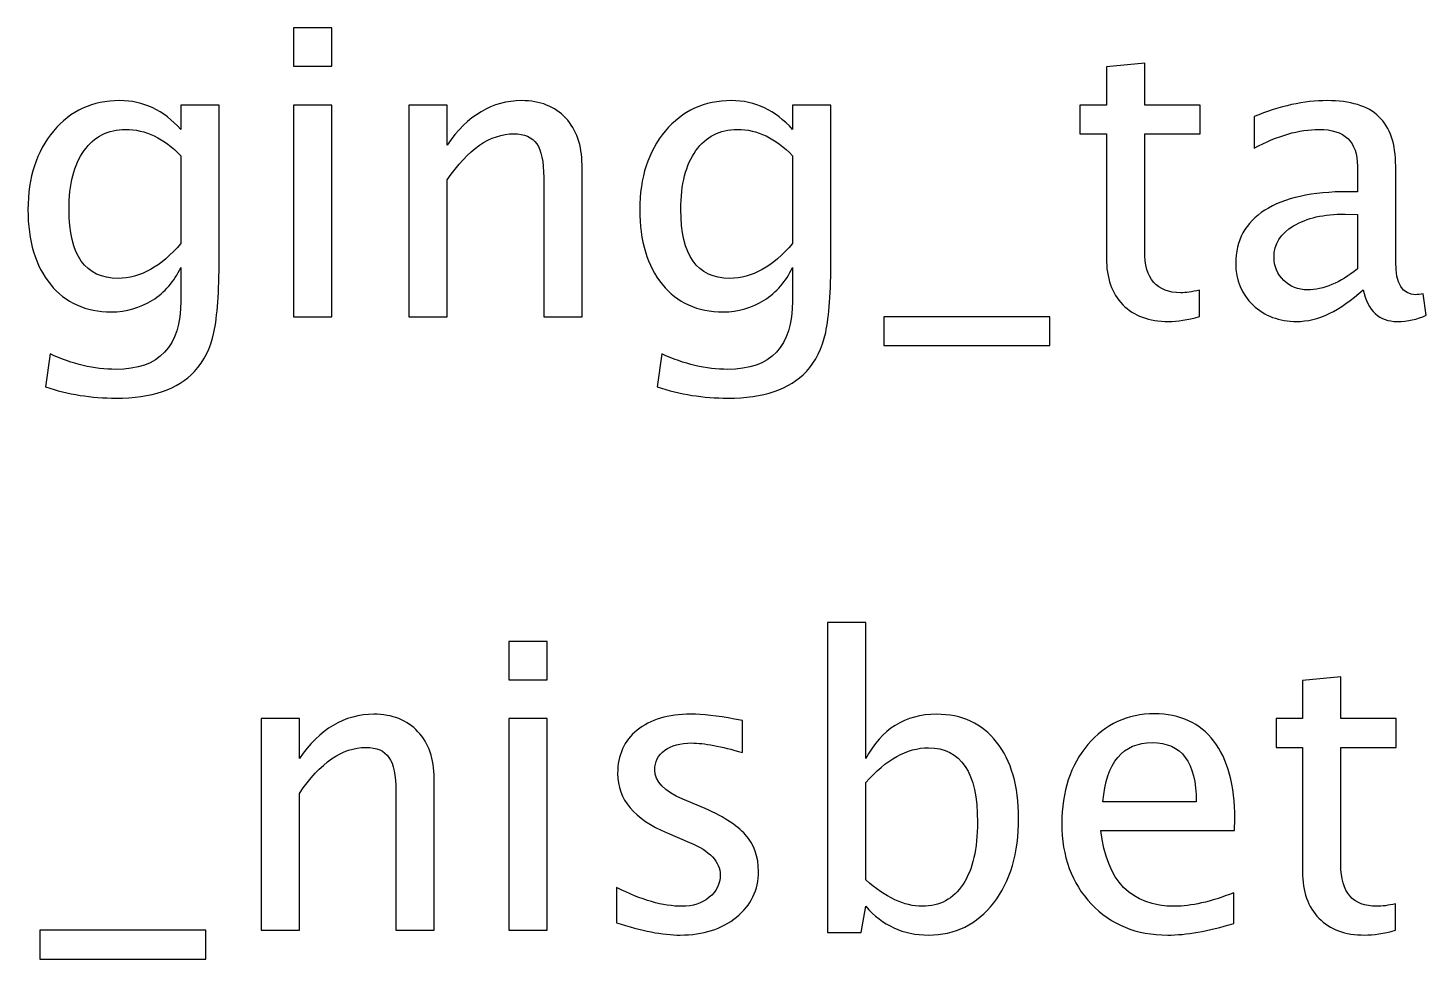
# Model space of a CAD drawing. Header units: centimetres. Extents: x -17.7 to 15.2, y -27.6 to 36.6.
# Drawn here: x -5.88 to -1.43, y 33.627 to 36.589 of the extents above; entities that cross this region are included whole.
import ezdxf

# ---------------------------------------------------------------- set-up
doc = ezdxf.new("R2010")
doc.units = ezdxf.units.CM
doc.header["$MEASUREMENT"] = 0
doc.layers.add('Layer 1', color=7, linetype='Continuous')

msp = doc.modelspace()

# ---------------------------------------------------------------- linework, layer by layer
at = {"layer": 'Layer 1'}
for points, knots in [([(-5.03439, 36.46673), (-5.03439, 36.46673), (-5.03439, 36.58865), (-5.03439, 36.58865), (-5.03439, 36.58865), (-5.03439, 36.58865), (-4.91247, 36.58865), (-4.91247, 36.58865), (-4.91247, 36.58865), (-4.91247, 36.58865), (-4.91247, 36.46673), (-4.91247, 36.46673), (-4.91247, 36.46673), (-4.91247, 36.46673), (-5.03439, 36.46673), (-5.03439, 36.46673)], [0, 0, 0, 0, 0.2, 0.2, 0.2, 0.2, 0.4, 0.4, 0.4, 0.4, 0.6, 0.6, 0.6, 0.6, 1, 1, 1, 1]), ([(-2.15127, 35.67065), (-2.18895, 35.66028), (-2.22175, 35.6552), (-2.24948, 35.6552), (-2.24948, 35.6552), (-2.31171, 35.6552), (-2.36018, 35.67298), (-2.3949, 35.70854), (-2.3949, 35.70854), (-2.42982, 35.7441), (-2.44718, 35.79342), (-2.44718, 35.85671), (-2.44718, 35.85671), (-2.44718, 35.85671), (-2.44718, 36.2521), (-2.44718, 36.2521), (-2.44718, 36.2521), (-2.44718, 36.2521), (-2.53142, 36.2521), (-2.53142, 36.2521), (-2.53142, 36.2521), (-2.53142, 36.2521), (-2.53142, 36.34354), (-2.53142, 36.34354), (-2.53142, 36.34354), (-2.53142, 36.34354), (-2.44718, 36.34354), (-2.44718, 36.34354), (-2.44718, 36.34354), (-2.44718, 36.34354), (-2.44718, 36.46525), (-2.44718, 36.46525), (-2.44718, 36.46525), (-2.44718, 36.46525), (-2.32526, 36.47689), (-2.32526, 36.47689), (-2.32526, 36.47689), (-2.32526, 36.47689), (-2.32526, 36.34354), (-2.32526, 36.34354), (-2.32526, 36.34354), (-2.32526, 36.34354), (-2.14873, 36.34354), (-2.14873, 36.34354), (-2.14873, 36.34354), (-2.14873, 36.34354), (-2.14873, 36.2521), (-2.14873, 36.2521), (-2.14873, 36.2521), (-2.14873, 36.2521), (-2.32526, 36.2521), (-2.32526, 36.2521), (-2.32526, 36.2521), (-2.32526, 36.2521), (-2.32526, 35.87872), (-2.32526, 35.87872), (-2.32526, 35.87872), (-2.32526, 35.79067), (-2.28695, 35.74664), (-2.21054, 35.74664), (-2.21054, 35.74664), (-2.19424, 35.74664), (-2.17455, 35.74939), (-2.15127, 35.75468), (-2.15127, 35.75468), (-2.15127, 35.75468), (-2.15127, 35.67065), (-2.15127, 35.67065)], [0, 0, 0, 0, 0.0555556, 0.0555556, 0.0555556, 0.0555556, 0.1111111, 0.1111111, 0.1111111, 0.1111111, 0.1666667, 0.1666667, 0.1666667, 0.1666667, 0.2222222, 0.2222222, 0.2222222, 0.2222222, 0.2777778, 0.2777778, 0.2777778, 0.2777778, 0.3333333, 0.3333333, 0.3333333, 0.3333333, 0.3888889, 0.3888889, 0.3888889, 0.3888889, 0.4444444, 0.4444444, 0.4444444, 0.4444444, 0.5, 0.5, 0.5, 0.5, 0.5555556, 0.5555556, 0.5555556, 0.5555556, 0.6111111, 0.6111111, 0.6111111, 0.6111111, 0.6666667, 0.6666667, 0.6666667, 0.6666667, 0.7222222, 0.7222222, 0.7222222, 0.7222222, 0.7777778, 0.7777778, 0.7777778, 0.7777778, 0.8333333, 0.8333333, 0.8333333, 0.8333333, 0.8888889, 0.8888889, 0.8888889, 0.8888889, 1, 1, 1, 1]), ([(-5.8237, 35.44692), (-5.8237, 35.44692), (-5.80931, 35.55233), (-5.80931, 35.55233), (-5.80931, 35.55233), (-5.73861, 35.51931), (-5.66855, 35.5028), (-5.59933, 35.5028), (-5.59933, 35.5028), (-5.46196, 35.5028), (-5.39317, 35.57561), (-5.39317, 35.72103), (-5.39317, 35.72103), (-5.39317, 35.72103), (-5.39317, 35.82686), (-5.39317, 35.82686), (-5.39317, 35.82686), (-5.41434, 35.7822), (-5.44439, 35.7477), (-5.48355, 35.72293), (-5.48355, 35.72293), (-5.52271, 35.69817), (-5.56631, 35.68568), (-5.61436, 35.68568), (-5.61436, 35.68568), (-5.69585, 35.68568), (-5.76041, 35.71489), (-5.80804, 35.77331), (-5.80804, 35.77331), (-5.85566, 35.83173), (-5.87958, 35.91089), (-5.87958, 36.0108), (-5.87958, 36.0108), (-5.87958, 36.11304), (-5.85249, 36.19643), (-5.7983, 36.26099), (-5.7983, 36.26099), (-5.7439, 36.32534), (-5.67384, 36.35751), (-5.58769, 36.35751), (-5.58769, 36.35751), (-5.51234, 36.35751), (-5.44736, 36.32703), (-5.39317, 36.26586), (-5.39317, 36.26586), (-5.39317, 36.26586), (-5.39317, 36.34354), (-5.39317, 36.34354), (-5.39317, 36.34354), (-5.39317, 36.34354), (-5.27125, 36.34354), (-5.27125, 36.34354), (-5.27125, 36.34354), (-5.27125, 36.34354), (-5.27125, 35.85417), (-5.27125, 35.85417), (-5.27125, 35.85417), (-5.27125, 35.74897), (-5.27675, 35.67108), (-5.28776, 35.62049), (-5.28776, 35.62049), (-5.29855, 35.5699), (-5.3193, 35.52841), (-5.34935, 35.49624), (-5.34935, 35.49624), (-5.40269, 35.43972), (-5.48609, 35.41136), (-5.59933, 35.41136), (-5.59933, 35.41136), (-5.67701, 35.41136), (-5.75173, 35.42321), (-5.8237, 35.44692)], [0, 0, 0, 0, 0.0526316, 0.0526316, 0.0526316, 0.0526316, 0.1052632, 0.1052632, 0.1052632, 0.1052632, 0.1578947, 0.1578947, 0.1578947, 0.1578947, 0.2105263, 0.2105263, 0.2105263, 0.2105263, 0.2631579, 0.2631579, 0.2631579, 0.2631579, 0.3157895, 0.3157895, 0.3157895, 0.3157895, 0.3684211, 0.3684211, 0.3684211, 0.3684211, 0.4210526, 0.4210526, 0.4210526, 0.4210526, 0.4736842, 0.4736842, 0.4736842, 0.4736842, 0.5263158, 0.5263158, 0.5263158, 0.5263158, 0.5789474, 0.5789474, 0.5789474, 0.5789474, 0.6315789, 0.6315789, 0.6315789, 0.6315789, 0.6842105, 0.6842105, 0.6842105, 0.6842105, 0.7368421, 0.7368421, 0.7368421, 0.7368421, 0.7894737, 0.7894737, 0.7894737, 0.7894737, 0.8421053, 0.8421053, 0.8421053, 0.8421053, 0.8947368, 0.8947368, 0.8947368, 0.8947368, 1, 1, 1, 1]), ([(-4.66736, 35.67044), (-4.66736, 35.67044), (-4.66736, 36.34354), (-4.66736, 36.34354), (-4.66736, 36.34354), (-4.66736, 36.34354), (-4.54544, 36.34354), (-4.54544, 36.34354), (-4.54544, 36.34354), (-4.54544, 36.34354), (-4.54544, 36.21633), (-4.54544, 36.21633), (-4.54544, 36.21633), (-4.48088, 36.31052), (-4.40172, 36.35751), (-4.30816, 36.35751), (-4.30816, 36.35751), (-4.24932, 36.35751), (-4.20254, 36.3391), (-4.16804, 36.30205), (-4.16804, 36.30205), (-4.13354, 36.26522), (-4.11618, 36.21548), (-4.11618, 36.15325), (-4.11618, 36.15325), (-4.11618, 36.15325), (-4.11618, 35.67044), (-4.11618, 35.67044), (-4.11618, 35.67044), (-4.11618, 35.67044), (-4.2381, 35.67044), (-4.2381, 35.67044), (-4.2381, 35.67044), (-4.2381, 35.67044), (-4.2381, 36.11346), (-4.2381, 36.11346), (-4.2381, 36.11346), (-4.2381, 36.16341), (-4.24551, 36.19897), (-4.26011, 36.22014), (-4.26011, 36.22014), (-4.27493, 36.24152), (-4.29927, 36.2521), (-4.33335, 36.2521), (-4.33335, 36.2521), (-4.40828, 36.2521), (-4.47898, 36.20321), (-4.54544, 36.10542), (-4.54544, 36.10542), (-4.54544, 36.10542), (-4.54544, 35.67044), (-4.54544, 35.67044), (-4.54544, 35.67044), (-4.54544, 35.67044), (-4.66736, 35.67044), (-4.66736, 35.67044)], [0, 0, 0, 0, 0.0666667, 0.0666667, 0.0666667, 0.0666667, 0.1333333, 0.1333333, 0.1333333, 0.1333333, 0.2, 0.2, 0.2, 0.2, 0.2666667, 0.2666667, 0.2666667, 0.2666667, 0.3333333, 0.3333333, 0.3333333, 0.3333333, 0.4, 0.4, 0.4, 0.4, 0.4666667, 0.4666667, 0.4666667, 0.4666667, 0.5333333, 0.5333333, 0.5333333, 0.5333333, 0.6, 0.6, 0.6, 0.6, 0.6666667, 0.6666667, 0.6666667, 0.6666667, 0.7333333, 0.7333333, 0.7333333, 0.7333333, 0.8, 0.8, 0.8, 0.8, 0.8666667, 0.8666667, 0.8666667, 0.8666667, 1, 1, 1, 1]), ([(-3.87657, 35.44692), (-3.87657, 35.44692), (-3.86218, 35.55233), (-3.86218, 35.55233), (-3.86218, 35.55233), (-3.79148, 35.51931), (-3.72142, 35.5028), (-3.6522, 35.5028), (-3.6522, 35.5028), (-3.51483, 35.5028), (-3.44604, 35.57561), (-3.44604, 35.72103), (-3.44604, 35.72103), (-3.44604, 35.72103), (-3.44604, 35.82686), (-3.44604, 35.82686), (-3.44604, 35.82686), (-3.46721, 35.7822), (-3.49726, 35.7477), (-3.53642, 35.72293), (-3.53642, 35.72293), (-3.57558, 35.69817), (-3.61918, 35.68568), (-3.66723, 35.68568), (-3.66723, 35.68568), (-3.74872, 35.68568), (-3.81328, 35.71489), (-3.86091, 35.77331), (-3.86091, 35.77331), (-3.90853, 35.83173), (-3.93245, 35.91089), (-3.93245, 36.0108), (-3.93245, 36.0108), (-3.93245, 36.11304), (-3.90536, 36.19643), (-3.85117, 36.26099), (-3.85117, 36.26099), (-3.79677, 36.32534), (-3.72671, 36.35751), (-3.64056, 36.35751), (-3.64056, 36.35751), (-3.56521, 36.35751), (-3.50023, 36.32703), (-3.44604, 36.26586), (-3.44604, 36.26586), (-3.44604, 36.26586), (-3.44604, 36.34354), (-3.44604, 36.34354), (-3.44604, 36.34354), (-3.44604, 36.34354), (-3.32412, 36.34354), (-3.32412, 36.34354), (-3.32412, 36.34354), (-3.32412, 36.34354), (-3.32412, 35.85417), (-3.32412, 35.85417), (-3.32412, 35.85417), (-3.32412, 35.74897), (-3.32962, 35.67108), (-3.34063, 35.62049), (-3.34063, 35.62049), (-3.35142, 35.5699), (-3.37217, 35.52841), (-3.40222, 35.49624), (-3.40222, 35.49624), (-3.45556, 35.43972), (-3.53896, 35.41136), (-3.6522, 35.41136), (-3.6522, 35.41136), (-3.72988, 35.41136), (-3.8046, 35.42321), (-3.87657, 35.44692)], [0, 0, 0, 0, 0.0526316, 0.0526316, 0.0526316, 0.0526316, 0.1052632, 0.1052632, 0.1052632, 0.1052632, 0.1578947, 0.1578947, 0.1578947, 0.1578947, 0.2105263, 0.2105263, 0.2105263, 0.2105263, 0.2631579, 0.2631579, 0.2631579, 0.2631579, 0.3157895, 0.3157895, 0.3157895, 0.3157895, 0.3684211, 0.3684211, 0.3684211, 0.3684211, 0.4210526, 0.4210526, 0.4210526, 0.4210526, 0.4736842, 0.4736842, 0.4736842, 0.4736842, 0.5263158, 0.5263158, 0.5263158, 0.5263158, 0.5789474, 0.5789474, 0.5789474, 0.5789474, 0.6315789, 0.6315789, 0.6315789, 0.6315789, 0.6842105, 0.6842105, 0.6842105, 0.6842105, 0.7368421, 0.7368421, 0.7368421, 0.7368421, 0.7894737, 0.7894737, 0.7894737, 0.7894737, 0.8421053, 0.8421053, 0.8421053, 0.8421053, 0.8947368, 0.8947368, 0.8947368, 0.8947368, 1, 1, 1, 1]), ([(-1.63036, 35.75617), (-1.70359, 35.68886), (-1.77408, 35.6552), (-1.84181, 35.6552), (-1.84181, 35.6552), (-1.89748, 35.6552), (-1.94384, 35.67256), (-1.98045, 35.70748), (-1.98045, 35.70748), (-2.01728, 35.74241), (-2.0357, 35.78643), (-2.0357, 35.83956), (-2.0357, 35.83956), (-2.0357, 35.91301), (-2.0048, 35.96953), (-1.94299, 36.0089), (-1.94299, 36.0089), (-1.88118, 36.04827), (-1.79249, 36.06795), (-1.67692, 36.06795), (-1.67692, 36.06795), (-1.67692, 36.06795), (-1.64835, 36.06795), (-1.64835, 36.06795), (-1.64835, 36.06795), (-1.64835, 36.06795), (-1.64835, 36.14902), (-1.64835, 36.14902), (-1.64835, 36.14902), (-1.64835, 36.22712), (-1.68899, 36.26607), (-1.77048, 36.26607), (-1.77048, 36.26607), (-1.83356, 36.26607), (-1.90256, 36.24617), (-1.97728, 36.20638), (-1.97728, 36.20638), (-1.97728, 36.20638), (-1.97728, 36.30671), (-1.97728, 36.30671), (-1.97728, 36.30671), (-1.89515, 36.34058), (-1.81768, 36.35751), (-1.74508, 36.35751), (-1.74508, 36.35751), (-1.67036, 36.35751), (-1.61512, 36.34058), (-1.57977, 36.3065), (-1.57977, 36.3065), (-1.54421, 36.27242), (-1.52643, 36.21993), (-1.52643, 36.14902), (-1.52643, 36.14902), (-1.52643, 36.14902), (-1.52643, 35.84485), (-1.52643, 35.84485), (-1.52643, 35.84485), (-1.52643, 35.77522), (-1.50505, 35.74029), (-1.46208, 35.74029), (-1.46208, 35.74029), (-1.45679, 35.74029), (-1.44896, 35.74114), (-1.43859, 35.74283), (-1.43859, 35.74283), (-1.43859, 35.74283), (-1.42991, 35.6751), (-1.42991, 35.6751), (-1.42991, 35.6751), (-1.45764, 35.66176), (-1.48812, 35.6552), (-1.52156, 35.6552), (-1.52156, 35.6552), (-1.5785, 35.6552), (-1.61469, 35.68886), (-1.63036, 35.75617)], [0, 0, 0, 0, 0.05, 0.05, 0.05, 0.05, 0.1, 0.1, 0.1, 0.1, 0.15, 0.15, 0.15, 0.15, 0.2, 0.2, 0.2, 0.2, 0.25, 0.25, 0.25, 0.25, 0.3, 0.3, 0.3, 0.3, 0.35, 0.35, 0.35, 0.35, 0.4, 0.4, 0.4, 0.4, 0.45, 0.45, 0.45, 0.45, 0.5, 0.5, 0.5, 0.5, 0.55, 0.55, 0.55, 0.55, 0.6, 0.6, 0.6, 0.6, 0.65, 0.65, 0.65, 0.65, 0.7, 0.7, 0.7, 0.7, 0.75, 0.75, 0.75, 0.75, 0.8, 0.8, 0.8, 0.8, 0.85, 0.85, 0.85, 0.85, 0.9, 0.9, 0.9, 0.9, 1, 1, 1, 1]), ([(-5.03439, 35.67044), (-5.03439, 35.67044), (-5.03439, 36.34354), (-5.03439, 36.34354), (-5.03439, 36.34354), (-5.03439, 36.34354), (-4.91247, 36.34354), (-4.91247, 36.34354), (-4.91247, 36.34354), (-4.91247, 36.34354), (-4.91247, 35.67044), (-4.91247, 35.67044), (-4.91247, 35.67044), (-4.91247, 35.67044), (-5.03439, 35.67044), (-5.03439, 35.67044)], [0, 0, 0, 0, 0.2, 0.2, 0.2, 0.2, 0.4, 0.4, 0.4, 0.4, 0.6, 0.6, 0.6, 0.6, 1, 1, 1, 1]), ([(-5.39317, 35.90327), (-5.39317, 35.90327), (-5.39317, 36.18246), (-5.39317, 36.18246), (-5.39317, 36.18246), (-5.44693, 36.23813), (-5.50556, 36.26607), (-5.56885, 36.26607), (-5.56885, 36.26607), (-5.62516, 36.26607), (-5.66918, 36.24363), (-5.70093, 36.19855), (-5.70093, 36.19855), (-5.73289, 36.15368), (-5.74877, 36.09123), (-5.74877, 36.01165), (-5.74877, 36.01165), (-5.74877, 35.86539), (-5.69691, 35.79236), (-5.59298, 35.79236), (-5.59298, 35.79236), (-5.52229, 35.79236), (-5.45561, 35.8294), (-5.39317, 35.90327)], [0, 0, 0, 0, 0.1428571, 0.1428571, 0.1428571, 0.1428571, 0.2857143, 0.2857143, 0.2857143, 0.2857143, 0.4285714, 0.4285714, 0.4285714, 0.4285714, 0.5714286, 0.5714286, 0.5714286, 0.5714286, 0.7142857, 0.7142857, 0.7142857, 0.7142857, 1, 1, 1, 1]), ([(-3.44604, 35.90327), (-3.44604, 35.90327), (-3.44604, 36.18246), (-3.44604, 36.18246), (-3.44604, 36.18246), (-3.4998, 36.23813), (-3.55843, 36.26607), (-3.62172, 36.26607), (-3.62172, 36.26607), (-3.67803, 36.26607), (-3.72205, 36.24363), (-3.7538, 36.19855), (-3.7538, 36.19855), (-3.78576, 36.15368), (-3.80164, 36.09123), (-3.80164, 36.01165), (-3.80164, 36.01165), (-3.80164, 35.86539), (-3.74978, 35.79236), (-3.64585, 35.79236), (-3.64585, 35.79236), (-3.57516, 35.79236), (-3.50848, 35.8294), (-3.44604, 35.90327)], [0, 0, 0, 0, 0.1428571, 0.1428571, 0.1428571, 0.1428571, 0.2857143, 0.2857143, 0.2857143, 0.2857143, 0.4285714, 0.4285714, 0.4285714, 0.4285714, 0.5714286, 0.5714286, 0.5714286, 0.5714286, 0.7142857, 0.7142857, 0.7142857, 0.7142857, 1, 1, 1, 1]), ([(-1.64835, 35.82263), (-1.64835, 35.82263), (-1.64835, 35.99556), (-1.64835, 35.99556), (-1.64835, 35.99556), (-1.64835, 35.99556), (-1.68751, 35.99683), (-1.68751, 35.99683), (-1.68751, 35.99683), (-1.75524, 35.99683), (-1.80985, 35.98434), (-1.85155, 35.95937), (-1.85155, 35.95937), (-1.89304, 35.93418), (-1.91378, 35.90095), (-1.91378, 35.85946), (-1.91378, 35.85946), (-1.91378, 35.83046), (-1.90341, 35.80591), (-1.88288, 35.7858), (-1.88288, 35.7858), (-1.86213, 35.76569), (-1.83694, 35.75553), (-1.8071, 35.75553), (-1.8071, 35.75553), (-1.7563, 35.75553), (-1.70338, 35.77797), (-1.64835, 35.82263)], [0, 0, 0, 0, 0.125, 0.125, 0.125, 0.125, 0.25, 0.25, 0.25, 0.25, 0.375, 0.375, 0.375, 0.375, 0.5, 0.5, 0.5, 0.5, 0.625, 0.625, 0.625, 0.625, 0.75, 0.75, 0.75, 0.75, 1, 1, 1, 1]), ([(-3.15584, 35.579), (-3.15584, 35.579), (-3.15584, 35.67044), (-3.15584, 35.67044), (-3.15584, 35.67044), (-3.15584, 35.67044), (-2.62752, 35.67044), (-2.62752, 35.67044), (-2.62752, 35.67044), (-2.62752, 35.67044), (-2.62752, 35.579), (-2.62752, 35.579), (-2.62752, 35.579), (-2.62752, 35.579), (-3.15584, 35.579), (-3.15584, 35.579)], [0, 0, 0, 0, 0.2, 0.2, 0.2, 0.2, 0.4, 0.4, 0.4, 0.4, 0.6, 0.6, 0.6, 0.6, 1, 1, 1, 1]), ([(-3.33502, 33.71125), (-3.33502, 33.71125), (-3.33502, 34.69804), (-3.33502, 34.69804), (-3.33502, 34.69804), (-3.33502, 34.69804), (-3.2131, 34.69804), (-3.2131, 34.69804), (-3.2131, 34.69804), (-3.2131, 34.69804), (-3.2131, 34.26476), (-3.2131, 34.26476), (-3.2131, 34.26476), (-3.16315, 34.35895), (-3.088, 34.40594), (-2.98789, 34.40594), (-2.98789, 34.40594), (-2.90682, 34.40594), (-2.84311, 34.37652), (-2.79654, 34.31746), (-2.79654, 34.31746), (-2.74997, 34.25841), (-2.72669, 34.17776), (-2.72669, 34.07553), (-2.72669, 34.07553), (-2.72669, 33.96419), (-2.75315, 33.87423), (-2.80585, 33.80608), (-2.80585, 33.80608), (-2.85856, 33.73771), (-2.92798, 33.70363), (-3.01392, 33.70363), (-3.01392, 33.70363), (-3.09372, 33.70363), (-3.16018, 33.73411), (-3.2131, 33.79528), (-3.2131, 33.79528), (-3.2131, 33.79528), (-3.22792, 33.71125), (-3.22792, 33.71125), (-3.22792, 33.71125), (-3.22792, 33.71125), (-3.33502, 33.71125), (-3.33502, 33.71125)], [0, 0, 0, 0, 0.0833333, 0.0833333, 0.0833333, 0.0833333, 0.1666667, 0.1666667, 0.1666667, 0.1666667, 0.25, 0.25, 0.25, 0.25, 0.3333333, 0.3333333, 0.3333333, 0.3333333, 0.4166667, 0.4166667, 0.4166667, 0.4166667, 0.5, 0.5, 0.5, 0.5, 0.5833333, 0.5833333, 0.5833333, 0.5833333, 0.6666667, 0.6666667, 0.6666667, 0.6666667, 0.75, 0.75, 0.75, 0.75, 0.8333333, 0.8333333, 0.8333333, 0.8333333, 1, 1, 1, 1]), ([(-4.34954, 34.51516), (-4.34954, 34.51516), (-4.34954, 34.63708), (-4.34954, 34.63708), (-4.34954, 34.63708), (-4.34954, 34.63708), (-4.22762, 34.63708), (-4.22762, 34.63708), (-4.22762, 34.63708), (-4.22762, 34.63708), (-4.22762, 34.51516), (-4.22762, 34.51516), (-4.22762, 34.51516), (-4.22762, 34.51516), (-4.34954, 34.51516), (-4.34954, 34.51516)], [0, 0, 0, 0, 0.2, 0.2, 0.2, 0.2, 0.4, 0.4, 0.4, 0.4, 0.6, 0.6, 0.6, 0.6, 1, 1, 1, 1]), ([(-1.52718, 33.71908), (-1.56486, 33.70871), (-1.59766, 33.70363), (-1.62539, 33.70363), (-1.62539, 33.70363), (-1.68762, 33.70363), (-1.73609, 33.72141), (-1.77081, 33.75697), (-1.77081, 33.75697), (-1.80573, 33.79253), (-1.82309, 33.84185), (-1.82309, 33.90514), (-1.82309, 33.90514), (-1.82309, 33.90514), (-1.82309, 34.30053), (-1.82309, 34.30053), (-1.82309, 34.30053), (-1.82309, 34.30053), (-1.90733, 34.30053), (-1.90733, 34.30053), (-1.90733, 34.30053), (-1.90733, 34.30053), (-1.90733, 34.39197), (-1.90733, 34.39197), (-1.90733, 34.39197), (-1.90733, 34.39197), (-1.82309, 34.39197), (-1.82309, 34.39197), (-1.82309, 34.39197), (-1.82309, 34.39197), (-1.82309, 34.51368), (-1.82309, 34.51368), (-1.82309, 34.51368), (-1.82309, 34.51368), (-1.70117, 34.52532), (-1.70117, 34.52532), (-1.70117, 34.52532), (-1.70117, 34.52532), (-1.70117, 34.39197), (-1.70117, 34.39197), (-1.70117, 34.39197), (-1.70117, 34.39197), (-1.52464, 34.39197), (-1.52464, 34.39197), (-1.52464, 34.39197), (-1.52464, 34.39197), (-1.52464, 34.30053), (-1.52464, 34.30053), (-1.52464, 34.30053), (-1.52464, 34.30053), (-1.70117, 34.30053), (-1.70117, 34.30053), (-1.70117, 34.30053), (-1.70117, 34.30053), (-1.70117, 33.92715), (-1.70117, 33.92715), (-1.70117, 33.92715), (-1.70117, 33.8391), (-1.66286, 33.79507), (-1.58645, 33.79507), (-1.58645, 33.79507), (-1.57015, 33.79507), (-1.55046, 33.79782), (-1.52718, 33.80311), (-1.52718, 33.80311), (-1.52718, 33.80311), (-1.52718, 33.71908), (-1.52718, 33.71908)], [0, 0, 0, 0, 0.0555556, 0.0555556, 0.0555556, 0.0555556, 0.1111111, 0.1111111, 0.1111111, 0.1111111, 0.1666667, 0.1666667, 0.1666667, 0.1666667, 0.2222222, 0.2222222, 0.2222222, 0.2222222, 0.2777778, 0.2777778, 0.2777778, 0.2777778, 0.3333333, 0.3333333, 0.3333333, 0.3333333, 0.3888889, 0.3888889, 0.3888889, 0.3888889, 0.4444444, 0.4444444, 0.4444444, 0.4444444, 0.5, 0.5, 0.5, 0.5, 0.5555556, 0.5555556, 0.5555556, 0.5555556, 0.6111111, 0.6111111, 0.6111111, 0.6111111, 0.6666667, 0.6666667, 0.6666667, 0.6666667, 0.7222222, 0.7222222, 0.7222222, 0.7222222, 0.7777778, 0.7777778, 0.7777778, 0.7777778, 0.8333333, 0.8333333, 0.8333333, 0.8333333, 0.8888889, 0.8888889, 0.8888889, 0.8888889, 1, 1, 1, 1]), ([(-5.13779, 33.71887), (-5.13779, 33.71887), (-5.13779, 34.39197), (-5.13779, 34.39197), (-5.13779, 34.39197), (-5.13779, 34.39197), (-5.01587, 34.39197), (-5.01587, 34.39197), (-5.01587, 34.39197), (-5.01587, 34.39197), (-5.01587, 34.26476), (-5.01587, 34.26476), (-5.01587, 34.26476), (-4.95131, 34.35895), (-4.87215, 34.40594), (-4.77859, 34.40594), (-4.77859, 34.40594), (-4.71975, 34.40594), (-4.67297, 34.38753), (-4.63847, 34.35048), (-4.63847, 34.35048), (-4.60397, 34.31365), (-4.58661, 34.26391), (-4.58661, 34.20168), (-4.58661, 34.20168), (-4.58661, 34.20168), (-4.58661, 33.71887), (-4.58661, 33.71887), (-4.58661, 33.71887), (-4.58661, 33.71887), (-4.70853, 33.71887), (-4.70853, 33.71887), (-4.70853, 33.71887), (-4.70853, 33.71887), (-4.70853, 34.16189), (-4.70853, 34.16189), (-4.70853, 34.16189), (-4.70853, 34.21184), (-4.71594, 34.2474), (-4.73054, 34.26857), (-4.73054, 34.26857), (-4.74536, 34.28995), (-4.7697, 34.30053), (-4.80378, 34.30053), (-4.80378, 34.30053), (-4.87871, 34.30053), (-4.94941, 34.25164), (-5.01587, 34.15385), (-5.01587, 34.15385), (-5.01587, 34.15385), (-5.01587, 33.71887), (-5.01587, 33.71887), (-5.01587, 33.71887), (-5.01587, 33.71887), (-5.13779, 33.71887), (-5.13779, 33.71887)], [0, 0, 0, 0, 0.0666667, 0.0666667, 0.0666667, 0.0666667, 0.1333333, 0.1333333, 0.1333333, 0.1333333, 0.2, 0.2, 0.2, 0.2, 0.2666667, 0.2666667, 0.2666667, 0.2666667, 0.3333333, 0.3333333, 0.3333333, 0.3333333, 0.4, 0.4, 0.4, 0.4, 0.4666667, 0.4666667, 0.4666667, 0.4666667, 0.5333333, 0.5333333, 0.5333333, 0.5333333, 0.6, 0.6, 0.6, 0.6, 0.6666667, 0.6666667, 0.6666667, 0.6666667, 0.7333333, 0.7333333, 0.7333333, 0.7333333, 0.8, 0.8, 0.8, 0.8, 0.8666667, 0.8666667, 0.8666667, 0.8666667, 1, 1, 1, 1]), ([(-4.00664, 33.743), (-4.00664, 33.743), (-4.00664, 33.85476), (-4.00664, 33.85476), (-4.00664, 33.85476), (-3.92684, 33.81497), (-3.85763, 33.79507), (-3.79857, 33.79507), (-3.79857, 33.79507), (-3.76343, 33.79507), (-3.73422, 33.8046), (-3.71115, 33.82365), (-3.71115, 33.82365), (-3.68808, 33.84248), (-3.67644, 33.86619), (-3.67644, 33.89477), (-3.67644, 33.89477), (-3.67644, 33.93646), (-3.70882, 33.97097), (-3.77359, 33.99827), (-3.77359, 33.99827), (-3.77359, 33.99827), (-3.84493, 34.02854), (-3.84493, 34.02854), (-3.84493, 34.02854), (-3.95012, 34.07214), (-4.00283, 34.13522), (-4.00283, 34.21713), (-4.00283, 34.21713), (-4.00283, 34.27577), (-3.98209, 34.32191), (-3.9406, 34.35556), (-3.9406, 34.35556), (-3.89911, 34.38922), (-3.84217, 34.40594), (-3.77, 34.40594), (-3.77, 34.40594), (-3.73253, 34.40594), (-3.68596, 34.40086), (-3.63072, 34.39049), (-3.63072, 34.39049), (-3.63072, 34.39049), (-3.60532, 34.38562), (-3.60532, 34.38562), (-3.60532, 34.38562), (-3.60532, 34.38562), (-3.60532, 34.28402), (-3.60532, 34.28402), (-3.60532, 34.28402), (-3.67326, 34.30434), (-3.72745, 34.3145), (-3.76788, 34.3145), (-3.76788, 34.3145), (-3.80344, 34.3145), (-3.83159, 34.30667), (-3.85297, 34.29122), (-3.85297, 34.29122), (-3.87414, 34.27577), (-3.88472, 34.25502), (-3.88472, 34.22899), (-3.88472, 34.22899), (-3.88472, 34.19237), (-3.85509, 34.16125), (-3.79561, 34.13607), (-3.79561, 34.13607), (-3.79561, 34.13607), (-3.73698, 34.1113), (-3.73698, 34.1113), (-3.73698, 34.1113), (-3.67051, 34.08336), (-3.62352, 34.05373), (-3.59601, 34.02261), (-3.59601, 34.02261), (-3.56828, 33.9915), (-3.55452, 33.95255), (-3.55452, 33.90598), (-3.55452, 33.90598), (-3.55452, 33.84693), (-3.5778, 33.79846), (-3.62458, 33.76057), (-3.62458, 33.76057), (-3.67115, 33.72268), (-3.73084, 33.70363), (-3.80344, 33.70363), (-3.80344, 33.70363), (-3.85932, 33.70363), (-3.92684, 33.71675), (-4.00664, 33.743)], [0, 0, 0, 0, 0.0434783, 0.0434783, 0.0434783, 0.0434783, 0.0869565, 0.0869565, 0.0869565, 0.0869565, 0.1304348, 0.1304348, 0.1304348, 0.1304348, 0.173913, 0.173913, 0.173913, 0.173913, 0.2173913, 0.2173913, 0.2173913, 0.2173913, 0.2608696, 0.2608696, 0.2608696, 0.2608696, 0.3043478, 0.3043478, 0.3043478, 0.3043478, 0.3478261, 0.3478261, 0.3478261, 0.3478261, 0.3913043, 0.3913043, 0.3913043, 0.3913043, 0.4347826, 0.4347826, 0.4347826, 0.4347826, 0.4782609, 0.4782609, 0.4782609, 0.4782609, 0.5217391, 0.5217391, 0.5217391, 0.5217391, 0.5652174, 0.5652174, 0.5652174, 0.5652174, 0.6086957, 0.6086957, 0.6086957, 0.6086957, 0.6521739, 0.6521739, 0.6521739, 0.6521739, 0.6956522, 0.6956522, 0.6956522, 0.6956522, 0.7391304, 0.7391304, 0.7391304, 0.7391304, 0.7826087, 0.7826087, 0.7826087, 0.7826087, 0.826087, 0.826087, 0.826087, 0.826087, 0.8695652, 0.8695652, 0.8695652, 0.8695652, 0.9130435, 0.9130435, 0.9130435, 0.9130435, 1, 1, 1, 1]), ([(-2.04174, 33.74046), (-2.12365, 33.71591), (-2.19372, 33.70363), (-2.25214, 33.70363), (-2.25214, 33.70363), (-2.35183, 33.70363), (-2.4329, 33.73665), (-2.49534, 33.80248), (-2.49534, 33.80248), (-2.55778, 33.86831), (-2.58911, 33.95361), (-2.58911, 34.0586), (-2.58911, 34.0586), (-2.58911, 34.16041), (-2.56159, 34.24402), (-2.50635, 34.30942), (-2.50635, 34.30942), (-2.4511, 34.37461), (-2.38041, 34.40721), (-2.29426, 34.40721), (-2.29426, 34.40721), (-2.21277, 34.40721), (-2.14969, 34.37821), (-2.10524, 34.32022), (-2.10524, 34.32022), (-2.06079, 34.26222), (-2.03856, 34.18009), (-2.03856, 34.07362), (-2.03856, 34.07362), (-2.03856, 34.07362), (-2.0392, 34.03637), (-2.0392, 34.03637), (-2.0392, 34.03637), (-2.0392, 34.03637), (-2.46465, 34.03637), (-2.46465, 34.03637), (-2.46465, 34.03637), (-2.44687, 33.8755), (-2.36834, 33.79507), (-2.22928, 33.79507), (-2.22928, 33.79507), (-2.17826, 33.79507), (-2.11582, 33.80946), (-2.04174, 33.83825), (-2.04174, 33.83825), (-2.04174, 33.83825), (-2.04174, 33.74046), (-2.04174, 33.74046)], [0, 0, 0, 0, 0.0769231, 0.0769231, 0.0769231, 0.0769231, 0.1538462, 0.1538462, 0.1538462, 0.1538462, 0.2307692, 0.2307692, 0.2307692, 0.2307692, 0.3076923, 0.3076923, 0.3076923, 0.3076923, 0.3846154, 0.3846154, 0.3846154, 0.3846154, 0.4615385, 0.4615385, 0.4615385, 0.4615385, 0.5384615, 0.5384615, 0.5384615, 0.5384615, 0.6153846, 0.6153846, 0.6153846, 0.6153846, 0.6923077, 0.6923077, 0.6923077, 0.6923077, 0.7692308, 0.7692308, 0.7692308, 0.7692308, 0.8461538, 0.8461538, 0.8461538, 0.8461538, 1, 1, 1, 1]), ([(-4.34954, 33.71887), (-4.34954, 33.71887), (-4.34954, 34.39197), (-4.34954, 34.39197), (-4.34954, 34.39197), (-4.34954, 34.39197), (-4.22762, 34.39197), (-4.22762, 34.39197), (-4.22762, 34.39197), (-4.22762, 34.39197), (-4.22762, 33.71887), (-4.22762, 33.71887), (-4.22762, 33.71887), (-4.22762, 33.71887), (-4.34954, 33.71887), (-4.34954, 33.71887)], [0, 0, 0, 0, 0.2, 0.2, 0.2, 0.2, 0.4, 0.4, 0.4, 0.4, 0.6, 0.6, 0.6, 0.6, 1, 1, 1, 1]), ([(-2.4583, 34.12781), (-2.4583, 34.12781), (-2.16112, 34.12781), (-2.16112, 34.12781), (-2.16112, 34.12781), (-2.16112, 34.25312), (-2.2079, 34.31577), (-2.30124, 34.31577), (-2.30124, 34.31577), (-2.39522, 34.31577), (-2.4475, 34.25312), (-2.4583, 34.12781)], [0, 0, 0, 0, 0.25, 0.25, 0.25, 0.25, 0.5, 0.5, 0.5, 0.5, 1, 1, 1, 1]), ([(-3.2131, 33.87931), (-3.15023, 33.82322), (-3.09033, 33.79507), (-3.03339, 33.79507), (-3.03339, 33.79507), (-2.9773, 33.79507), (-2.93391, 33.81857), (-2.90343, 33.86534), (-2.90343, 33.86534), (-2.87274, 33.91212), (-2.8575, 33.97795), (-2.8575, 34.06304), (-2.8575, 34.06304), (-2.8575, 34.22052), (-2.90957, 34.29926), (-3.01371, 34.29926), (-3.01371, 34.29926), (-3.08187, 34.29926), (-3.14833, 34.26243), (-3.2131, 34.18856), (-3.2131, 34.18856), (-3.2131, 34.18856), (-3.2131, 33.87931), (-3.2131, 33.87931)], [0, 0, 0, 0, 0.1428571, 0.1428571, 0.1428571, 0.1428571, 0.2857143, 0.2857143, 0.2857143, 0.2857143, 0.4285714, 0.4285714, 0.4285714, 0.4285714, 0.5714286, 0.5714286, 0.5714286, 0.5714286, 0.7142857, 0.7142857, 0.7142857, 0.7142857, 1, 1, 1, 1]), ([(-5.84137, 33.62743), (-5.84137, 33.62743), (-5.84137, 33.71887), (-5.84137, 33.71887), (-5.84137, 33.71887), (-5.84137, 33.71887), (-5.31305, 33.71887), (-5.31305, 33.71887), (-5.31305, 33.71887), (-5.31305, 33.71887), (-5.31305, 33.62743), (-5.31305, 33.62743), (-5.31305, 33.62743), (-5.31305, 33.62743), (-5.84137, 33.62743), (-5.84137, 33.62743)], [0, 0, 0, 0, 0.2, 0.2, 0.2, 0.2, 0.4, 0.4, 0.4, 0.4, 0.6, 0.6, 0.6, 0.6, 1, 1, 1, 1])]:
    msp.add_open_spline(points, degree=3, knots=knots, dxfattribs=at)

doc.saveas('drawing.dxf')
